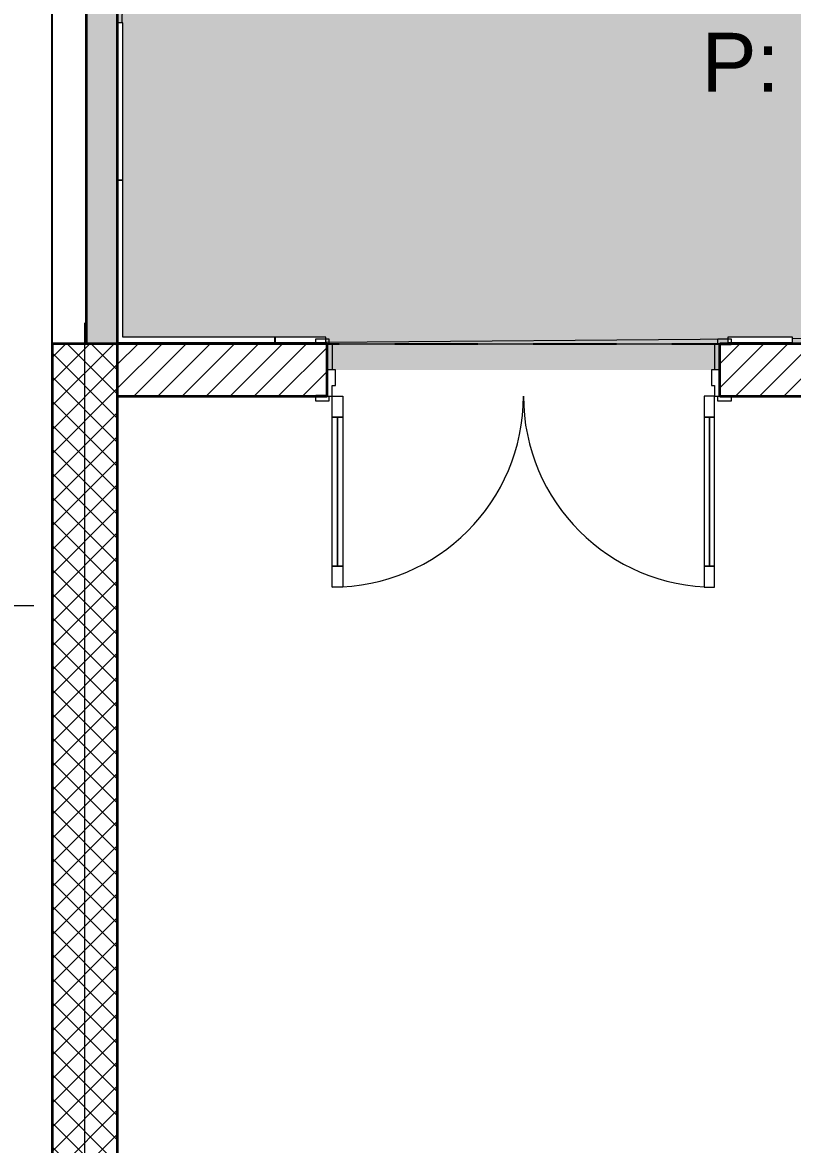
# Model space of a CAD drawing. Header units: millimetres. Extents: x -5491 to 122470, y -101890 to 30952.
# Drawn here: x 52136 to 55078, y -14461 to -10173 of the extents above; entities that cross this region are included whole.
import ezdxf
from ezdxf.enums import TextEntityAlignment as Align

# ---------------------------------------------------------------- set-up
doc = ezdxf.new("R2010")
doc.units = ezdxf.units.MM
doc.header["$MEASUREMENT"] = 0
doc.linetypes.add('Long Dashed', pattern=[529.166651, 317.499995, -211.666656])
doc.linetypes.add('Wipeout_Contour', pattern=[1000, 0, -1000])
for name, color, linetype in [('- Pllakat_koridore_CD', 7, 'Continuous'), ('A - Muret', 7, 'Continuous'), ('A - Pllaka Perdhes', 7, 'Continuous'), ('A - Shtyllat', 7, 'Continuous')]:
    doc.layers.add(name, color=color, linetype=linetype)
for name, color, linetype, lineweight, true_color in [('- Pllakat_koridore_CD_Pen_No__145', 7, 'Continuous', 20, 0x0077b0), ('0_Pen_No__4', 7, 'Continuous', 20, 0x029e21), ('A - Sutereni Polyline_Pen_No__4', 7, 'Continuous', 20, 0x029e21), ('ARCHICAD Doors_Pen_No__108', 7, 'Continuous', 13, 0xfd8379)]:
    doc.layers.add(name, color=color, linetype=linetype, lineweight=lineweight, true_color=true_color)
for name, color, linetype, lineweight in [('0_Pen_No__132', 255, 'Continuous', 0), ('A - Muret_Pen_No__7', 7, 'Continuous', 35), ('A - Pllaka Perdhes_Pen_No__42', 8, 'Continuous', 25), ('A - Shtyllat_Pen_No__1', 7, 'Continuous', 13), ('A - Shtyllat_Pen_No__7', 7, 'Continuous', 35), ('A -Polyline_Pen_No__42', 8, 'Continuous', 25), ('ARCHICAD Zone Stamps_Pen_No__1', 7, 'Continuous', 13)]:
    doc.layers.add(name, color=color, linetype=linetype, lineweight=lineweight)
doc.styles.add('GENERATED_STYLE_1', font='')
doc.styles.get('GENERATED_STYLE_1').set_extended_font_data('Arial')
pattern_1 = [(45, (0, 0), (-45.96194, 45.96194), [])]
pattern_2 = [(45, (0, 0), (-45.96194, 45.96194), []), (135, (0, 0), (45.96194, 45.96194), [])]

# ---------------------------------------------------------------- blocks, each defined once
blk = doc.blocks.new('Hyrja__1', base_point=(55655.7, -9895.9))
at = {"layer": '0_Pen_No__4', "linetype": 'Continuous', "lineweight": 0, "true_color": 0x002708}
for points in [[(52500, -11400.8), (56250, -11400.8), (56250, -11570.8), (57150, -11570.8), (57150, -11400.8), (58050, -11400.8), (58050, -11570.8), (58950, -11570.8), (58950, -11400.8), (59480, -11400.8), (59480, -8200), (52500, -8200)], [(53300, -11500.8), (54800, -11500.8), (54800, -11400.8), (53300, -11400.8)]]:
    blk.add_hatch(color=98, dxfattribs=at).paths.add_polyline_path(points)
at = {"layer": 'ARCHICAD Zone Stamps_Pen_No__1', "color": 7, "lineweight": 13, "char_height": 225, "attachment_point": 1, "style": 'GENERATED_STYLE_1'}
for s, insert in [('\\A1;{\\pql;\\pt0,50;\\fArial|b0|i0|c0|p34;22.648\\fArial|b0|i0|c0|p34;\\A1{\\H.66x;\\S^  ;}\\fArial|b0|i0|c0|p34; m\\fArial|b0|i0|c0|p34;\\A1{\\H.66x;\\S2^  ;}}', (55184.4, -9770.6)), ('\\A1;{\\pql;\\pt0,50;\\fArial|b0|i0|c0|p34;21.24\\fArial|b0|i0|c0|p34;\\A1{\\H.66x;\\S^  ;}\\fArial|b0|i0|c0|p34; m\\fArial|b0|i0|c0|p34;\\A1{\\H.66x;\\S^  ;}}', (55354, -10212.5))]:
    blk.add_mtext(s, dxfattribs=dict(at, insert=insert))
at = {"layer": 'ARCHICAD Zone Stamps_Pen_No__1', "color": 7, "lineweight": 13, "style": 'GENERATED_STYLE_1'}
for tag, p in [('DUMMY_849', (56580.7, -9277.2)), ('ROOM_NAME', (54730.7, -9328.6)), ('measuredAreaCode', (54730.7, -9770.6)), ('perimeterCode', (54730.7, -10212.5))]:
    blk.add_attdef(tag, text='', height=225, dxfattribs=at).set_placement(p, align=Align.TOP_LEFT)
blk = doc.blocks.new('Koridori_A - P32_10', base_point=(54145, -9159.2))
at = {"linetype": 'Continuous', "lineweight": 0, "true_color": 0x3f3f3f}
for points in [[(52650, -400), (52500, -11400.8), (55678, -11375.9), (59600, -11400.8), (59600, -6000), (56150, -6000), (56150, -400)], [(53300, -11500.8), (54800, -11500.8), (54800, -11400.8), (53300, -11400.8)]]:
    blk.add_hatch(color=250, dxfattribs=at).paths.add_polyline_path(points)
at = {"layer": 'ARCHICAD Zone Stamps_Pen_No__1', "color": 7, "lineweight": 13, "style": 'GENERATED_STYLE_1'}
for tag, p in [('DUMMY_849', (54259.7, -8746.7)), ('ROOM_NAME', (53553.4, -8781)), ('measuredAreaCode', (53553.4, -9075.7)), ('perimeterCode', (53553.4, -9370.3))]:
    blk.add_attdef(tag, text='', height=150, dxfattribs=at).set_placement(p, align=Align.TOP_LEFT)
blk = doc.blocks.new('Slab_2', base_point=(52250, 0))
at = {"layer": 'A - Pllaka Perdhes_Pen_No__42', "color": 8, "linetype": 'Continuous', "lineweight": 25, "flags": 128}
blk.add_lwpolyline([(52250, 0), (73150, 0), (73150, -14957.6), (72314.3, -15145.1), (75434.2, -29049.3), (55508, -33520.5), (54446.1, -28788.2), (53340.5, -23860.7), (52250, -19000.8)], close=True, dxfattribs=at)
blk = doc.blocks.new('Wall_90', base_point=(52500, -11375.9))
at = {"layer": '- Pllakat_koridore_CD_Pen_No__145', "linetype": 'Continuous', "lineweight": 0, "true_color": 0x0077b0}
blk.add_hatch(color=144, dxfattribs=at).paths.add_polyline_path([(52500, -11395.9), (53100, -11395.9), (53100, -11375.9), (52500, -11375.9)])
at = {"layer": '- Pllakat_koridore_CD_Pen_No__145', "color": 144, "linetype": 'Continuous', "lineweight": 20, "true_color": 0x0077b0, "flags": 128}
for points in [[(52500, -11375.9), (52500, -11395.9)], [(52500, -11395.9), (53100, -11395.9)], [(53100, -11375.9), (52520, -11375.9)], [(53100, -11395.9), (53100, -11375.9)]]:
    blk.add_lwpolyline(points, dxfattribs=at)
blk = doc.blocks.new('Wall_91', base_point=(52500, -11375.9))
at = {"color": 254, "linetype": 'Wipeout_Contour', "lineweight": 0, "ltscale": 216054.904214}
blk.add_wipeout([(52500, -11395.9), (53100, -11395.9), (53100, -11375.9), (52500, -11375.9)], dxfattribs=at).dxf.layer = '- Pllakat_koridore_CD'
at = {"layer": '- Pllakat_koridore_CD_Pen_No__145', "color": 144, "linetype": 'Continuous', "lineweight": 20, "true_color": 0x0077b0, "flags": 128}
for points in [[(52500, -11375.9), (52500, -11395.9)], [(52500, -11395.9), (53100, -11395.9)], [(53100, -11375.9), (52520, -11375.9)], [(53100, -11395.9), (53100, -11375.9)]]:
    blk.add_lwpolyline(points, dxfattribs=at)
blk = doc.blocks.new('Wall_92', base_point=(53101.7, -11375.9))
at = {"layer": '- Pllakat_koridore_CD_Pen_No__145', "linetype": 'Continuous', "lineweight": 0, "true_color": 0x0077b0}
blk.add_hatch(color=144, dxfattribs=at).paths.add_polyline_path([(53101.7, -11395.9), (53295, -11395.9), (53295, -11375.9), (53101.7, -11375.9)])
at = {"layer": '- Pllakat_koridore_CD_Pen_No__145', "color": 144, "linetype": 'Continuous', "lineweight": 20, "true_color": 0x0077b0, "flags": 128}
for points in [[(53295, -11375.9), (53101.7, -11375.9)], [(53101.7, -11375.9), (53101.7, -11395.9)], [(53101.7, -11395.9), (53295, -11395.9)], [(53295, -11395.9), (53295, -11375.9)]]:
    blk.add_lwpolyline(points, dxfattribs=at)
blk = doc.blocks.new('Wall_93', base_point=(53101.7, -11375.9))
at = {"color": 254, "linetype": 'Wipeout_Contour', "lineweight": 0, "ltscale": 217612.564338}
blk.add_wipeout([(53101.7, -11395.9), (53295, -11395.9), (53295, -11375.9), (53101.7, -11375.9)], dxfattribs=at).dxf.layer = '- Pllakat_koridore_CD'
at = {"layer": '- Pllakat_koridore_CD_Pen_No__145', "color": 144, "linetype": 'Continuous', "lineweight": 20, "true_color": 0x0077b0, "flags": 128}
for points in [[(53295, -11375.9), (53101.7, -11375.9)], [(53101.7, -11375.9), (53101.7, -11395.9)], [(53101.7, -11395.9), (53295, -11395.9)], [(53295, -11395.9), (53295, -11375.9)]]:
    blk.add_lwpolyline(points, dxfattribs=at)
blk = doc.blocks.new('Wall_94', base_point=(54830.3, -11375.9))
at = {"layer": '- Pllakat_koridore_CD_Pen_No__145', "linetype": 'Continuous', "lineweight": 0, "true_color": 0x0077b0}
blk.add_hatch(color=144, dxfattribs=at).paths.add_polyline_path([(54830.3, -11395.9), (55077.7, -11395.9), (55077.7, -11375.9), (54830.3, -11375.9)])
at = {"layer": '- Pllakat_koridore_CD_Pen_No__145', "color": 144, "linetype": 'Continuous', "lineweight": 20, "true_color": 0x0077b0, "flags": 128}
for points in [[(55077.7, -11375.9), (54830.3, -11375.9)], [(54830.3, -11375.9), (54830.3, -11395.9)], [(54830.3, -11395.9), (55077.7, -11395.9)], [(55077.7, -11395.9), (55077.7, -11375.9)]]:
    blk.add_lwpolyline(points, dxfattribs=at)
blk = doc.blocks.new('Wall_95', base_point=(54830.3, -11375.9))
at = {"color": 254, "linetype": 'Wipeout_Contour', "lineweight": 0, "ltscale": 224484.369175}
blk.add_wipeout([(54830.3, -11395.9), (55077.7, -11395.9), (55077.7, -11375.9), (54830.3, -11375.9)], dxfattribs=at).dxf.layer = '- Pllakat_koridore_CD'
at = {"layer": '- Pllakat_koridore_CD_Pen_No__145', "color": 144, "linetype": 'Continuous', "lineweight": 20, "true_color": 0x0077b0, "flags": 128}
for points in [[(55077.7, -11375.9), (54830.3, -11375.9)], [(54830.3, -11375.9), (54830.3, -11395.9)], [(54830.3, -11395.9), (55077.7, -11395.9)], [(55077.7, -11395.9), (55077.7, -11375.9)]]:
    blk.add_lwpolyline(points, dxfattribs=at)
blk = doc.blocks.new('Wall_97', base_point=(52520, -10775.9))
at = {"layer": '- Pllakat_koridore_CD_Pen_No__145', "linetype": 'Continuous', "lineweight": 0, "true_color": 0x0077b0}
blk.add_hatch(color=144, dxfattribs=at).paths.add_polyline_path([(52500, -10775.9), (52500, -11375.9), (52520, -11375.9), (52520, -10775.9)])
at = {"layer": '- Pllakat_koridore_CD_Pen_No__145', "color": 144, "linetype": 'Continuous', "lineweight": 20, "true_color": 0x0077b0, "flags": 128}
for points in [[(52500, -10775.9), (52500, -11375.9)], [(52520, -10775.9), (52500, -10775.9)], [(52520, -11375.9), (52520, -10775.9)]]:
    blk.add_lwpolyline(points, dxfattribs=at)
blk = doc.blocks.new('Wall_98', base_point=(52520, -10775.9))
at = {"color": 254, "linetype": 'Wipeout_Contour', "lineweight": 0, "ltscale": 214664.822505}
blk.add_wipeout([(52500, -10775.9), (52500, -11375.9), (52520, -11375.9), (52520, -10775.9)], dxfattribs=at).dxf.layer = '- Pllakat_koridore_CD'
at = {"layer": '- Pllakat_koridore_CD_Pen_No__145', "color": 144, "linetype": 'Continuous', "lineweight": 20, "true_color": 0x0077b0, "flags": 128}
for points in [[(52500, -10775.9), (52500, -11375.9)], [(52520, -10775.9), (52500, -10775.9)], [(52520, -11375.9), (52520, -10775.9)]]:
    blk.add_lwpolyline(points, dxfattribs=at)
blk = doc.blocks.new('Wall_99', base_point=(52520, -10173.9))
at = {"layer": '- Pllakat_koridore_CD_Pen_No__145', "linetype": 'Continuous', "lineweight": 0, "true_color": 0x0077b0}
blk.add_hatch(color=144, dxfattribs=at).paths.add_polyline_path([(52500, -10173.9), (52500, -10773.9), (52520, -10773.9), (52520, -10173.9)])
at = {"layer": '- Pllakat_koridore_CD_Pen_No__145', "color": 144, "linetype": 'Continuous', "lineweight": 20, "true_color": 0x0077b0, "flags": 128}
for points in [[(52500, -10173.9), (52500, -10773.9)], [(52520, -10173.9), (52500, -10173.9)], [(52520, -10773.9), (52520, -10173.9)], [(52500, -10773.9), (52520, -10773.9)]]:
    blk.add_lwpolyline(points, dxfattribs=at)
blk = doc.blocks.new('Wall_100', base_point=(52520, -10173.9))
at = {"color": 254, "linetype": 'Wipeout_Contour', "lineweight": 0, "ltscale": 214180.822582}
blk.add_wipeout([(52500, -10173.9), (52500, -10773.9), (52520, -10773.9), (52520, -10173.9)], dxfattribs=at).dxf.layer = '- Pllakat_koridore_CD'
at = {"layer": '- Pllakat_koridore_CD_Pen_No__145', "color": 144, "linetype": 'Continuous', "lineweight": 20, "true_color": 0x0077b0, "flags": 128}
for points in [[(52500, -10173.9), (52500, -10773.9)], [(52520, -10173.9), (52500, -10173.9)], [(52520, -10773.9), (52520, -10173.9)], [(52500, -10773.9), (52520, -10773.9)]]:
    blk.add_lwpolyline(points, dxfattribs=at)
blk = doc.blocks.new('Metal Double Door 25')
at = {"layer": 'ARCHICAD Doors_Pen_No__108', "color": 11, "linetype": 'Continuous', "lineweight": 13, "true_color": 0xfd8379}
for p, q in [((-730, 730), (-730, 650)), ((-690, 730), (-730, 730)), ((-690, 650), (-690, 730)), ((690, 650), (690, 730)), ((690, 730), (730, 730)), ((730, 730), (730, 650)), ((-730, 650), (-690, 650)), ((-710, 650), (-710, 80)), ((730, 650), (690, 650)), ((710, 650), (710, 80)), ((-690, 80), (-730, 80)), ((-730, 80), (-730, 0)), ((-690, 0), (-690, 80)), ((690, 0), (690, 80)), ((690, 80), (730, 80)), ((730, 80), (730, 0)), ((-793, 0), (-793, 19)), ((-793, 19), (-743, 19)), ((-743, 0), (-793, 0)), ((-750, 0), (-793, 0)), ((-750, 0), (-793, 0)), ((-730, 0), (-750, 0)), ((-750, 0), (-750, -100)), ((-750, 0), (-750, -100)), ((-750, 0), (-750, -100)), ((-743, 19), (-743, 0)), ((-730, -40), (-730, 0)), ((-730, 0), (-690, 0)), ((730, 0), (690, 0)), ((750, 0), (730, 0)), ((730, 0), (730, -40)), ((743, 19), (793, 19)), ((743, 0), (743, 19)), ((793, 0), (743, 0)), ((750, -100), (750, 0)), ((750, 0), (750, -100)), ((750, 0), (750, -100)), ((750, 0), (793, 0)), ((750, 0), (793, 0)), ((793, 19), (793, 0)), ((-718, -40), (-730, -40)), ((-718, -100), (-718, -40)), ((730, -40), (718, -40)), ((718, -40), (718, -100)), ((-750, -200), (-750, -100)), ((-750, -100), (-731, -100)), ((-750, -100), (-718, -100)), ((-750, -100), (-750, -200)), ((-750, -100), (-750, -200)), ((-731, -100), (-731, -200)), ((718, -100), (750, -100)), ((731, -200), (731, -100)), ((731, -100), (750, -100)), ((750, -100), (750, -200)), ((750, -100), (750, -200)), ((750, -100), (750, -200)), ((-793, -219), (-793, -200)), ((-793, -200), (-743, -200)), ((-750, -200), (-793, -200)), ((-750, -200), (-793, -200)), ((-731, -200), (-750, -200)), ((-743, -200), (-743, -219)), ((750, -200), (731, -200)), ((743, -200), (793, -200)), ((743, -219), (743, -200)), ((750, -200), (793, -200)), ((750, -200), (793, -200)), ((793, -200), (793, -219)), ((-743, -219), (-793, -219)), ((793, -219), (743, -219))]:
    blk.add_line(p, q, dxfattribs=at)
at = {"layer": 'ARCHICAD Doors_Pen_No__108', "color": 11, "linetype": 'Continuous', "lineweight": 13, "true_color": 0xfd8379, "flags": 128}
for points in [[(-730, 650), (-730, 80), (-710, 80), (-710, 650)], [(-710, 650), (-710, 80), (-690, 80), (-690, 650)], [(710, 650), (710, 80), (690, 80), (690, 650)], [(730, 650), (730, 80), (710, 80), (710, 650)]]:
    blk.add_lwpolyline(points, close=True, dxfattribs=at)
at = {"layer": 'ARCHICAD Doors_Pen_No__108', "color": 11, "linetype": 'Continuous', "lineweight": 13, "true_color": 0xfd8379}
for centre, start, end in [((-730, 0), 0, 90), ((730, 0), 90, 180)]:
    blk.add_arc(centre, 730, start, end, dxfattribs=at)
blk = doc.blocks.new('Wall_194', base_point=(52500, -11600.8))
at = {"layer": 'A - Muret', "linetype": 'Continuous', "lineweight": 0, "true_color": 0x000000}
h = blk.add_hatch(dxfattribs=at)
h.set_pattern_fill('Common_Brick', color=18, style=0, pattern_type=2)
h.set_pattern_definition(pattern_1)
h.paths.add_polyline_path([(52500, -11600.8), (53300, -11600.8), (53300, -11400.8), (52500, -11400.8)])
h = blk.add_hatch(dxfattribs=at)
h.set_pattern_fill('Common_Brick', color=18, style=0, pattern_type=2)
h.set_pattern_definition(pattern_1)
h.paths.add_polyline_path([(54800, -11600.8), (55600, -11600.8), (55600, -11400.8), (54800, -11400.8)])
at = {"layer": 'A - Muret_Pen_No__7', "color": 7, "linetype": 'Continuous', "lineweight": 35}
for p, q in [((53300, -11400.8), (53257, -11400.8)), ((53300, -11500.8), (53300, -11400.8)), ((54800, -11400.8), (54843, -11400.8)), ((54800, -11500.8), (54800, -11400.8)), ((53300, -11600.8), (53300, -11500.8)), ((54800, -11600.8), (54800, -11500.8)), ((53300, -11600.8), (53257, -11600.8)), ((54800, -11600.8), (54843, -11600.8))]:
    blk.add_line(p, q, dxfattribs=at)
at = {"layer": 'A - Muret_Pen_No__7', "color": 7, "linetype": 'Continuous', "lineweight": 35, "flags": 128}
for points in [[(53300, -11400.8), (52500, -11400.8)], [(55600, -11400.8), (54800, -11400.8)], [(52500, -11600.8), (53300, -11600.8)], [(54800, -11600.8), (55600, -11600.8)]]:
    blk.add_lwpolyline(points, dxfattribs=at)
at = {"layer": 'ARCHICAD Doors_Pen_No__108', "color": 11, "linetype": 'Continuous', "lineweight": 13, "true_color": 0xfd8379, "zscale": 1000, "rotation": 180}
blk.add_blockref('Metal Double Door 25', (54050, -11600.8), dxfattribs=at)
blk = doc.blocks.new('Wall_224', base_point=(52500, -11400.8))
at = {"layer": 'A - Muret', "linetype": 'Continuous', "lineweight": 0, "true_color": 0x000000}
blk.add_hatch(color=18, dxfattribs=at).paths.add_polyline_path([(52500, -11400.8), (52500, -6200), (52380, -6200), (52380, -11400.8)])
at = {"layer": 'A - Muret_Pen_No__7', "color": 7, "linetype": 'Continuous', "lineweight": 35, "flags": 128}
for points in [[(52380, -6200), (52380, -11400.8)], [(52500, -11400.8), (52500, -8200)]]:
    blk.add_lwpolyline(points, dxfattribs=at)
blk = doc.blocks.new('Column_9', base_point=(52375, -15200.8))
at = {"layer": 'A - Shtyllat', "linetype": 'Continuous', "lineweight": 0, "true_color": 0x000000}
h = blk.add_hatch(dxfattribs=at)
h.set_pattern_fill('Concrete_Block', color=18, style=0, pattern_type=2)
h.set_pattern_definition(pattern_2)
h.paths.add_polyline_path([(52250, -19000.8), (52500, -19000.8), (52500, -11400.8), (52250, -11400.8)])
at = {"layer": 'A - Shtyllat_Pen_No__1', "color": 7, "linetype": 'Continuous', "lineweight": 13}
blk.add_line((52375, -15120.8), (52375, -11320.8), dxfattribs=at)
at = {"layer": 'A - Shtyllat_Pen_No__7', "color": 7, "linetype": 'Continuous', "lineweight": 35, "flags": 128}
blk.add_lwpolyline([(52250, -19000.8), (52500, -19000.8), (52500, -11400.8), (52250, -11400.8)], close=True, dxfattribs=at)
blk = doc.blocks.new('Column_21', base_point=(52375, -15200.8))
at = {"layer": 'A - Shtyllat', "linetype": 'Continuous', "lineweight": 0, "true_color": 0x000000}
h = blk.add_hatch(dxfattribs=at)
h.set_pattern_fill('Concrete_Block', color=18, style=0, pattern_type=2)
h.set_pattern_definition(pattern_2)
h.paths.add_polyline_path([(52250, -19000.8), (52500, -19000.8), (52500, -11400.8), (52250, -11400.8)])
at = {"layer": 'A - Shtyllat_Pen_No__1', "color": 7, "linetype": 'Continuous', "lineweight": 13}
blk.add_line((52375, -15120.8), (52375, -11320.8), dxfattribs=at)
at = {"layer": 'A - Shtyllat_Pen_No__7', "color": 7, "linetype": 'Continuous', "lineweight": 35, "flags": 128}
blk.add_lwpolyline([(52250, -19000.8), (52500, -19000.8), (52500, -11400.8), (52250, -11400.8)], close=True, dxfattribs=at)
blk = doc.blocks.new('Column_149', base_point=(51900, -12400.8))
at = {"layer": 'A - Shtyllat', "linetype": 'Continuous', "lineweight": 0, "true_color": 0x000000}
h = blk.add_hatch(dxfattribs=at)
h.set_pattern_fill('Concrete_Block', color=18, style=0, pattern_type=2)
h.set_pattern_definition(pattern_2)
h.paths.add_polyline_path([(51700, -13400.8), (52100, -13400.8), (52100, -11400.8), (51700, -11400.8)])
at = {"layer": 'A - Shtyllat_Pen_No__1', "color": 7, "linetype": 'Continuous', "lineweight": 13}
for p, q in [((51900, -12320.8), (51900, -11320.8)), ((51820, -12400.8), (51620, -12400.8)), ((51980, -12400.8), (52180, -12400.8)), ((51900, -12480.8), (51900, -13480.8))]:
    blk.add_line(p, q, dxfattribs=at)
blk.add_point((51900, -12400.8), dxfattribs=at)
at = {"layer": 'A - Shtyllat_Pen_No__7', "color": 7, "linetype": 'Continuous', "lineweight": 35, "flags": 128}
blk.add_lwpolyline([(51700, -13400.8), (52100, -13400.8), (52100, -11400.8), (51700, -11400.8)], close=True, dxfattribs=at)

msp = doc.modelspace()

# ---------------------------------------------------------------- linework, layer by layer
at = {"layer": '0_Pen_No__132', "color": 255, "linetype": 'Continuous', "lineweight": 0, "flags": 128}
msp.add_lwpolyline([(52650, -400), (52500, -11400.8), (55678, -11375.9), (59600, -11400.8), (59600, -6000), (56150, -6000), (56150, -400)], close=True, dxfattribs=at)
at = {"layer": '0_Pen_No__4', "color": 104, "linetype": 'Continuous', "lineweight": 20, "true_color": 0x029e21, "flags": 128}
msp.add_lwpolyline([(52500, -11400.8), (56250, -11400.8), (56250, -11570.8), (57150, -11570.8), (57150, -11400.8), (58050, -11400.8), (58050, -11570.8), (58950, -11570.8), (58950, -11400.8), (59480, -11400.8), (59480, -8200), (52500, -8200)], close=True, dxfattribs=at)

# ---------------------------------------------------------------- block references
at = {"layer": '- Pllakat_koridore_CD', "color": 144, "lineweight": 20, "true_color": 0x0077b0}
for name, p in [('Wall_90', (52500, -11375.9)), ('Wall_94', (54830.3, -11375.9))]:
    msp.add_blockref(name, p, dxfattribs=at)
at = {"color": 254, "linetype": 'Continuous', "lineweight": 13}
msp.add_blockref('Koridori_A - P32_10', (54145, -9159.2), dxfattribs=at)
msp.add_blockref('Hyrja__1', (55655.7, -9895.9), dxfattribs=at).add_auto_attribs({'ROOM_NAME': 'Hyrja', 'measuredAreaCode': 'S: ', 'perimeterCode': 'P: '})
at = {"layer": 'A - Pllaka Perdhes', "color": 8, "linetype": 'Continuous', "lineweight": 25}
msp.add_blockref('Slab_2', (52250, 0), dxfattribs=at)
at = {"layer": 'A - Shtyllat', "color": 7, "lineweight": 35}
msp.add_blockref('Column_149', (51900, -12400.8), dxfattribs=at)

# ---------------------------------------------------------------- next in the draw order: block references
at = {"layer": '- Pllakat_koridore_CD', "color": 144, "lineweight": 20, "true_color": 0x0077b0}
for name, p in [('Wall_91', (52500, -11375.9)), ('Wall_95', (54830.3, -11375.9))]:
    msp.add_blockref(name, p, dxfattribs=at)

# ---------------------------------------------------------------- next in the draw order: block references
for name, p in [('Wall_97', (52520, -10775.9)), ('Wall_92', (53101.7, -11375.9))]:
    msp.add_blockref(name, p, dxfattribs=at)

# ---------------------------------------------------------------- next in the draw order: block references
for name, p in [('Wall_98', (52520, -10775.9)), ('Wall_93', (53101.7, -11375.9))]:
    msp.add_blockref(name, p, dxfattribs=at)

# ---------------------------------------------------------------- next in the draw order: linework, layer by layer
at = {"layer": 'A -Polyline_Pen_No__42', "color": 8, "linetype": 'Long Dashed', "lineweight": 25}
msp.add_lwpolyline([(52500, -11400.8), (55600, -11400.8)], dxfattribs=at)

# ---------------------------------------------------------------- next in the draw order: block references
at = {"layer": '- Pllakat_koridore_CD', "color": 144, "lineweight": 20, "true_color": 0x0077b0}
msp.add_blockref('Wall_99', (52520, -10173.9), dxfattribs=at)
at = {"layer": 'A - Muret', "color": 7, "lineweight": 35}
msp.add_blockref('Wall_194', (52500, -11600.8), dxfattribs=at)
at = {"layer": 'A - Shtyllat', "color": 7, "lineweight": 35}
for name in ['Column_9', 'Column_21']:
    msp.add_blockref(name, (52375, -15200.8), dxfattribs=at)

# ---------------------------------------------------------------- next in the draw order: block references
at = {"layer": '- Pllakat_koridore_CD', "color": 144, "lineweight": 20, "true_color": 0x0077b0}
msp.add_blockref('Wall_100', (52520, -10173.9), dxfattribs=at)

# ---------------------------------------------------------------- next in the draw order: linework, layer by layer
at = {"layer": 'A - Sutereni Polyline_Pen_No__4', "color": 104, "linetype": 'Continuous', "lineweight": 20, "true_color": 0x029e21}
msp.add_lwpolyline([(52250, 0), (52250, -19000.8), (55508, -33520.5), (75434.2, -29049.3), (72314.3, -15145.1), (73150, -14957.6), (73150, 0)], close=True, dxfattribs=at)

# ---------------------------------------------------------------- next in the draw order: block references
at = {"layer": 'A - Muret', "color": 7, "lineweight": 35}
msp.add_blockref('Wall_224', (52500, -11400.8), dxfattribs=at)

doc.saveas('drawing.dxf')
